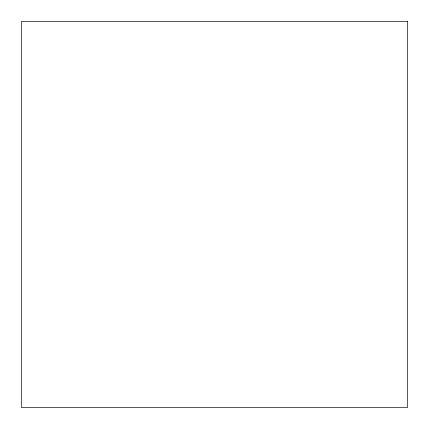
<?xml version="1.0" encoding="UTF-8"?>
<svg xmlns="http://www.w3.org/2000/svg" width="429" height="429" viewBox="0 0 429 429"><rect width="100%" height="100%" fill="white"/><g stroke="black" fill="none" stroke-linecap="round" stroke-linejoin="round"><path stroke-width="0.64" d="M407.55 21.45L21.45 21.45L21.45 407.55L407.55 407.55L407.55 21.45"/></g></svg>
